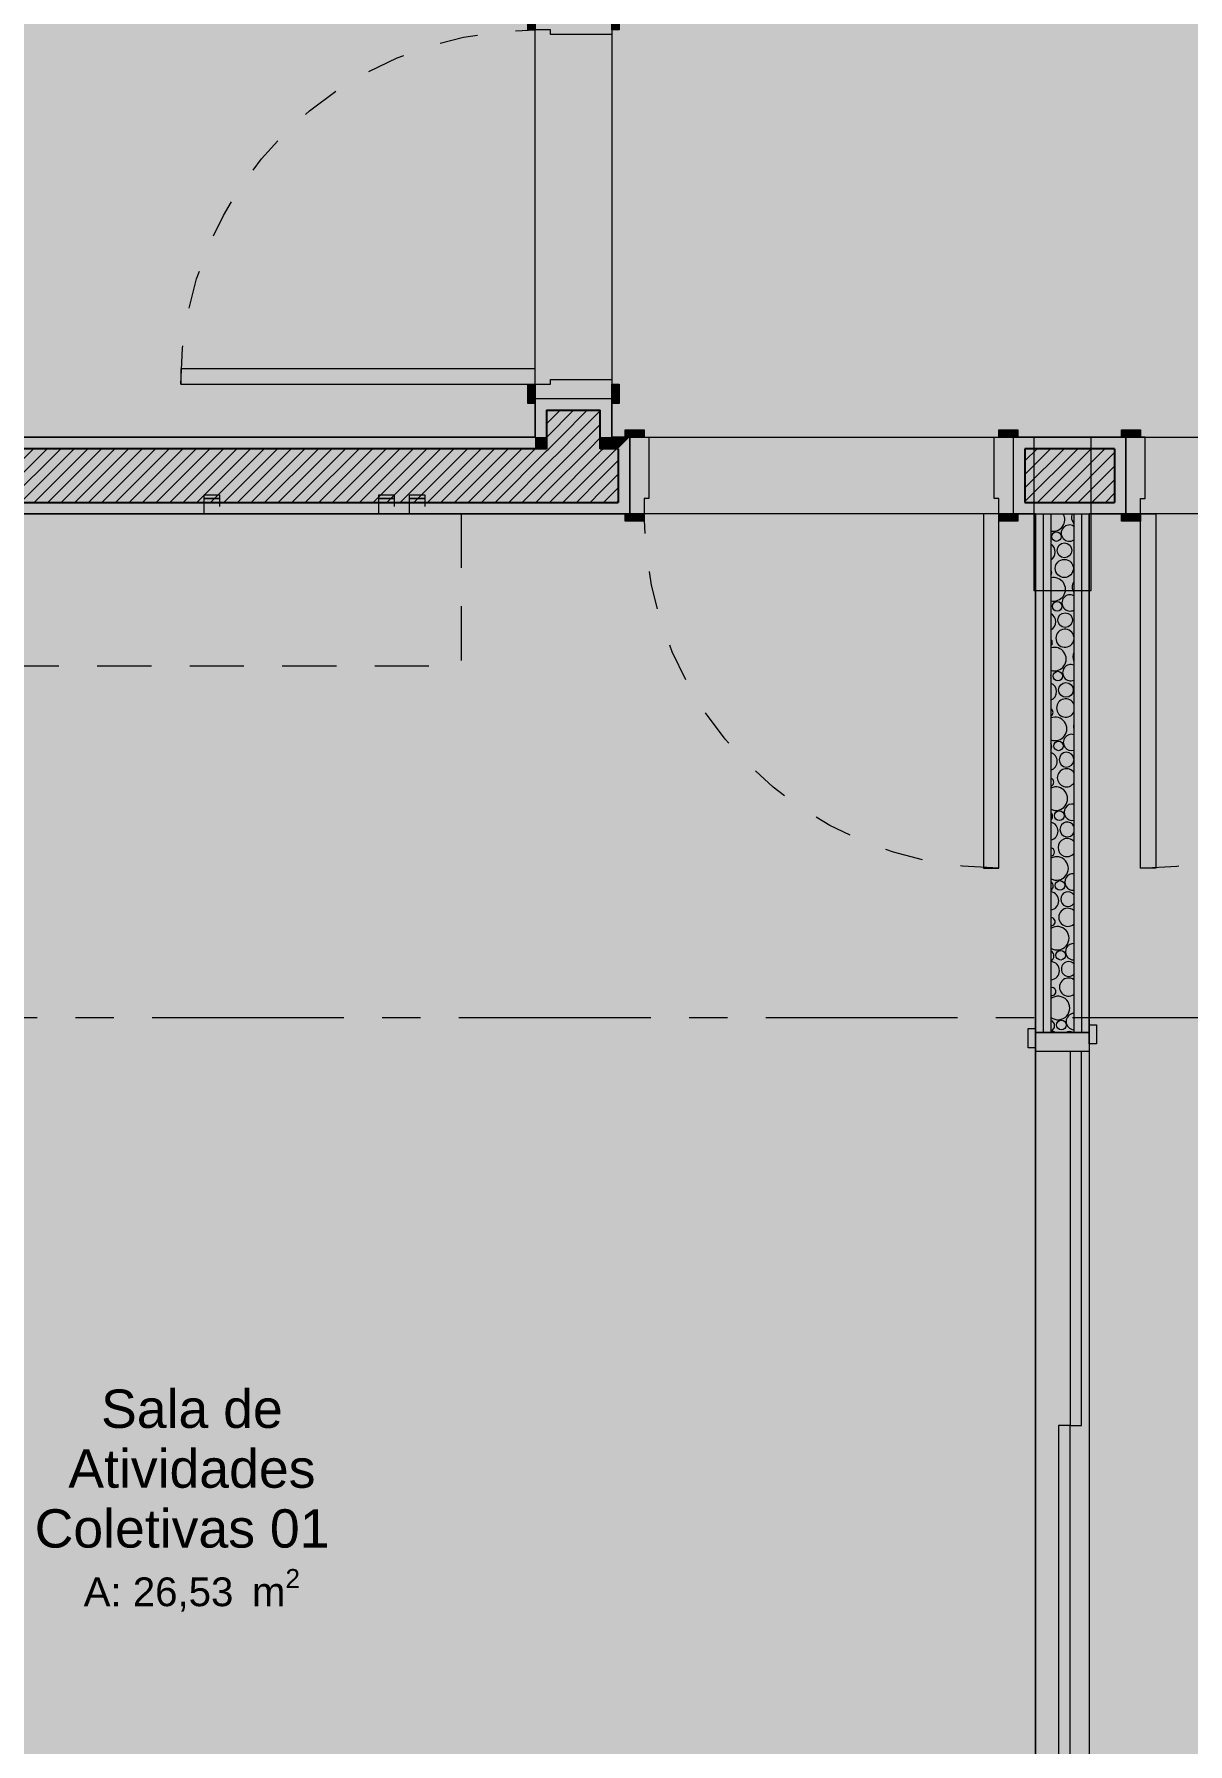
# Model space of a CAD drawing. Header units: metres. Extents: x -77 to 21.6, y -70.6 to -27.7.
# Drawn here: x -64.12 to -61.112, y -57.459 to -53 of the extents above; entities that cross this region are included whole.
import ezdxf

# ---------------------------------------------------------------- set-up
doc = ezdxf.new("R2010")
doc.units = ezdxf.units.M
doc.header["$MEASUREMENT"] = 0
for name, pattern in [('Dashed', [0.07, 0.045, -0.025]), ('Dot & Dashed', [0.6, 0.5, -0.05, 0, -0.05]), ('Hidden Line', [0.195611, 0.141111, -0.0545])]:
    doc.linetypes.add(name, pattern=pattern)
for name, color, linetype, lineweight in [('0_Caneta_No__99', 7, 'Continuous', 20), ('Concreto moldado in loco_Pilares.IFC Model_Caneta_No__241', 7, 'Continuous', 13), ('Concreto moldado in loco_Pilares.IFC Model_Caneta_No__4', 7, 'Continuous', 20), ('PAREDE CONSTRUIR_Caneta_No__241', 7, 'Continuous', 13), ('PAREDE CONSTRUIR_Caneta_No__3', 7, 'Continuous', 25), ('PAREDE CONSTRUIR_Caneta_No__96', 252, 'Continuous', 0), ('Portas Archicad_Caneta_No__241', 7, 'Continuous', 13), ('Portas Archicad_Caneta_No__96', 252, 'Continuous', 0), ('Selos de Zona Archicad_Caneta_No__11', 7, 'Continuous', 5)]:
    doc.layers.add(name, color=color, linetype=linetype, lineweight=lineweight)
for name, color, linetype in [('Concreto moldado in loco_Pilares.IFC Model', 7, 'Continuous'), ('PAREDE CONSTRUIR', 7, 'Continuous'), ('Portas Archicad', 7, 'Continuous'), ('ZONA', 7, 'Continuous')]:
    doc.layers.add(name, color=color, linetype=linetype)
for name, color, linetype, lineweight, true_color in [('EQUIP - AR CONDICIONADO_Caneta_No__167', 7, 'Continuous', 13, 0x0035d5), ('LAJES.EST_Caneta_No__18', 7, 'Continuous', 0, 0xdfdfdf), ('LAJES.EST_Caneta_No__254', 7, 'Continuous', 0, 0xd1c9ad), ('Portas Archicad_Caneta_No__9', 7, 'Continuous', 5, 0x020202), ('Portas Archicad_Caneta_No__97', 7, 'Continuous', 5, 0x6b6b6b), ('ZONA_Caneta_No__56', 7, 'Continuous', 0, 0xffe495)]:
    doc.layers.add(name, color=color, linetype=linetype, lineweight=lineweight, true_color=true_color)
doc.styles.add('GENERATED_STYLE_1', font='arial.ttf')
pattern_1 = [(45, (0, 0), (-0.0176776695, 0.0176776695), [])]

# ---------------------------------------------------------------- blocks, each defined once
blk = doc.blocks.new('Sala de Atividades Coletivas 01_9_3_6', base_point=(-63.7087, -56.8062))
at = {"layer": 'Selos de Zona Archicad_Caneta_No__11', "color": 7, "lineweight": 5, "insert": (-63.7087, -56.5347), "char_height": 0.1, "width": 1, "attachment_point": 2, "line_spacing_factor": 0.93658, "style": 'GENERATED_STYLE_1'}
blk.add_mtext('\\A1;{\\pqc;\\pt0,0.55;\\fArial|b0|i0|c0|p0;\\W1.000000;Sala de Atividades Coletivas 01\\fArial|b0|i0|c0|p0;\\W1.000000;\\A1{\\H.66x;\\S^  ;}\\fArial|b0|i0|c0|p0;\\W1.000000;\\fArial|b0|i0|c0|p0;\\W1.000000;\\A1{\\H.66x;\\S^  ;}}', dxfattribs=at)
at = {"layer": 'Selos de Zona Archicad_Caneta_No__11', "color": 7, "lineweight": 5, "insert": (-63.7087, -57.0028), "char_height": 0.075, "attachment_point": 2, "style": 'GENERATED_STYLE_1'}
blk.add_mtext('\\A1;{\\pqc;\\pt0,0.55;\\fArial|b0|i0|c0|p0;\\W1.000000;A: 26,53\\fArial|b0|i0|c0|p0;\\W1.000000;\\A1{\\H.66x;\\S^  ;}\\fArial|b0|i0|c0|p0;\\W1.000000; m\\fArial|b0|i0|c0|p0;\\W1.000000;\\A1{\\H.66x;\\S2^  ;}}', dxfattribs=at)
blk = doc.blocks.new('Door 26_2')
at = {"layer": 'Portas Archicad', "linetype": 'Continuous', "lineweight": 0, "true_color": 0xffffff}
for points in [[(0.462, 0.924), (0.422, 0.924), (0.422, 0), (0.462, 0)], [(-0.462, 0.019), (-0.512, 0.019), (-0.512, 0), (-0.462, 0)], [(-0.45, -0.2), (-0.45, -0.04), (-0.462, -0.04), (-0.462, 0), (-0.5, 0), (-0.5, -0.2)], [(0.5, -0.2), (0.5, 0), (0.462, 0), (0.462, -0.04), (0.45, -0.04), (0.45, -0.2)], [(0.462, 0), (0.512, 0), (0.512, 0.019), (0.462, 0.019)], [(-0.462, -0.2), (-0.512, -0.2), (-0.512, -0.219), (-0.462, -0.219)], [(0.462, -0.219), (0.512, -0.219), (0.512, -0.2), (0.462, -0.2)]]:
    blk.add_hatch(color=7, dxfattribs=at).paths.add_polyline_path(points)
at = {"layer": 'Portas Archicad_Caneta_No__241', "color": 7, "linetype": 'Continuous', "lineweight": 13}
for p, q in [((-0.512, 0), (-0.5, 0)), ((-0.512, 0), (-0.5, 0)), ((-0.5, -0.03), (-0.5, 0)), ((-0.5, -0.03), (-0.5, 0)), ((0.5, -0.03), (0.5, 0)), ((0.5, -0.03), (0.5, 0)), ((0.5, 0), (0.512, 0)), ((0.5, 0), (0.512, 0)), ((-0.5, -0.17), (-0.5, -0.03)), ((-0.5, -0.17), (-0.5, -0.03)), ((-0.5, -0.17), (-0.5, -0.03)), ((-0.5, -0.17), (-0.5, -0.03)), ((0.5, -0.17), (0.5, -0.03)), ((0.5, -0.17), (0.5, -0.03)), ((0.5, -0.17), (0.5, -0.03)), ((0.5, -0.17), (0.5, -0.03)), ((-0.5, -0.2), (-0.5, -0.17)), ((-0.5, -0.2), (-0.5, -0.17)), ((-0.5, -0.2), (-0.5, -0.17)), ((-0.5, -0.2), (-0.5, -0.17)), ((0.5, -0.2), (0.5, -0.17)), ((0.5, -0.2), (0.5, -0.17)), ((0.5, -0.2), (0.5, -0.17)), ((0.5, -0.2), (0.5, -0.17)), ((-0.512, -0.2), (-0.5, -0.2)), ((-0.512, -0.2), (-0.5, -0.2)), ((0.5, -0.2), (0.512, -0.2)), ((0.5, -0.2), (0.512, -0.2))]:
    blk.add_line(p, q, dxfattribs=at)
at = {"layer": 'Portas Archicad_Caneta_No__9', "color": 18, "linetype": 'Continuous', "lineweight": 5, "true_color": 0x020202}
for p, q in [((0.422, 0), (0.422, 0.924)), ((0.422, 0.924), (0.462, 0.924)), ((0.462, 0.924), (0.462, 0)), ((-0.462, 0.019), (-0.512, 0.019)), ((-0.512, 0.019), (-0.512, 0)), ((-0.512, 0), (-0.462, 0)), ((-0.462, 0), (-0.5, 0)), ((-0.5, 0), (-0.5, -0.2)), ((-0.462, 0), (-0.462, 0.019)), ((-0.462, -0.04), (-0.462, 0)), ((0.462, 0), (0.422, 0)), ((0.512, 0.019), (0.462, 0.019)), ((0.462, 0.019), (0.462, 0)), ((0.462, 0), (0.512, 0)), ((0.5, 0), (0.462, 0)), ((0.462, 0), (0.462, -0.04)), ((0.5, -0.2), (0.5, 0)), ((0.512, 0), (0.512, 0.019)), ((-0.45, -0.04), (-0.462, -0.04)), ((-0.45, -0.2), (-0.45, -0.04)), ((0.462, -0.04), (0.45, -0.04)), ((0.45, -0.04), (0.45, -0.2)), ((-0.462, -0.2), (-0.512, -0.2)), ((-0.512, -0.2), (-0.512, -0.219)), ((-0.512, -0.219), (-0.462, -0.219)), ((-0.5, -0.2), (-0.45, -0.2)), ((-0.462, -0.219), (-0.462, -0.2)), ((0.45, -0.2), (0.5, -0.2)), ((0.512, -0.2), (0.462, -0.2)), ((0.462, -0.2), (0.462, -0.219)), ((0.462, -0.219), (0.512, -0.219)), ((0.512, -0.219), (0.512, -0.2))]:
    blk.add_line(p, q, dxfattribs=at)
at = {"layer": 'Portas Archicad_Caneta_No__97', "color": 251, "linetype": 'Dashed', "lineweight": 5, "true_color": 0x6b6b6b}
blk.add_arc((0.462, 0), 0.924, 90, 180, dxfattribs=at)
blk = doc.blocks.new('Door 26_3')
at = {"layer": 'Portas Archicad', "linetype": 'Continuous', "lineweight": 0, "true_color": 0xffffff}
for points in [[(0.462, 0.924), (0.422, 0.924), (0.422, 0), (0.462, 0)], [(-0.462, 0), (-0.462, 0.019), (-0.512, 0.019), (-0.512, 0)], [(-0.45, -0.2), (-0.45, -0.04), (-0.462, -0.04), (-0.462, 0), (-0.5, 0), (-0.5, -0.2)], [(0.5, -0.2), (0.5, 0), (0.462, 0), (0.462, -0.04), (0.45, -0.04), (0.45, -0.2)], [(0.462, 0.019), (0.462, 0), (0.512, 0), (0.512, 0.019)], [(-0.462, -0.219), (-0.462, -0.2), (-0.512, -0.2), (-0.512, -0.219)], [(0.462, -0.2), (0.462, -0.219), (0.512, -0.219), (0.512, -0.2)]]:
    blk.add_hatch(color=7, dxfattribs=at).paths.add_polyline_path(points)
at = {"layer": 'Portas Archicad_Caneta_No__241', "color": 7, "linetype": 'Continuous', "lineweight": 13}
for p, q in [((-0.512, 0), (-0.5, 0)), ((-0.512, 0), (-0.5, 0)), ((-0.5, 0), (-0.5, -0.03)), ((-0.5, 0), (-0.5, -0.03)), ((0.5, 0), (0.5, -0.03)), ((0.5, 0), (0.5, -0.03)), ((0.5, 0), (0.512, 0)), ((0.5, 0), (0.512, 0)), ((-0.5, -0.03), (-0.5, -0.17)), ((-0.5, -0.03), (-0.5, -0.17)), ((-0.5, -0.03), (-0.5, -0.17)), ((-0.5, -0.03), (-0.5, -0.17)), ((0.5, -0.03), (0.5, -0.17)), ((0.5, -0.03), (0.5, -0.17)), ((0.5, -0.03), (0.5, -0.17)), ((0.5, -0.03), (0.5, -0.17)), ((-0.5, -0.17), (-0.5, -0.2)), ((-0.5, -0.17), (-0.5, -0.2)), ((-0.5, -0.17), (-0.5, -0.2)), ((-0.5, -0.17), (-0.5, -0.2)), ((0.5, -0.17), (0.5, -0.2)), ((0.5, -0.17), (0.5, -0.2)), ((0.5, -0.17), (0.5, -0.2)), ((0.5, -0.17), (0.5, -0.2)), ((-0.512, -0.2), (-0.5, -0.2)), ((-0.512, -0.2), (-0.5, -0.2)), ((0.5, -0.2), (0.512, -0.2)), ((0.5, -0.2), (0.512, -0.2))]:
    blk.add_line(p, q, dxfattribs=at)
at = {"layer": 'Portas Archicad_Caneta_No__9', "color": 18, "linetype": 'Continuous', "lineweight": 5, "true_color": 0x020202}
for p, q in [((0.422, 0), (0.422, 0.924)), ((0.422, 0.924), (0.462, 0.924)), ((0.462, 0.924), (0.462, 0)), ((-0.512, 0), (-0.512, 0.019)), ((-0.512, 0.019), (-0.462, 0.019)), ((-0.462, 0), (-0.512, 0)), ((-0.462, 0), (-0.5, 0)), ((-0.5, 0), (-0.5, -0.2)), ((-0.462, 0.019), (-0.462, 0)), ((-0.462, -0.04), (-0.462, 0)), ((0.462, 0), (0.422, 0)), ((0.462, 0.019), (0.512, 0.019)), ((0.462, 0), (0.462, 0.019)), ((0.512, 0), (0.462, 0)), ((0.5, 0), (0.462, 0)), ((0.462, 0), (0.462, -0.04)), ((0.5, -0.2), (0.5, 0)), ((0.512, 0.019), (0.512, 0)), ((-0.45, -0.04), (-0.462, -0.04)), ((-0.45, -0.2), (-0.45, -0.04)), ((0.462, -0.04), (0.45, -0.04)), ((0.45, -0.04), (0.45, -0.2)), ((-0.512, -0.219), (-0.512, -0.2)), ((-0.512, -0.2), (-0.462, -0.2)), ((-0.462, -0.219), (-0.512, -0.219)), ((-0.5, -0.2), (-0.45, -0.2)), ((-0.462, -0.2), (-0.462, -0.219)), ((0.45, -0.2), (0.5, -0.2)), ((0.462, -0.2), (0.512, -0.2)), ((0.462, -0.219), (0.462, -0.2)), ((0.512, -0.219), (0.462, -0.219)), ((0.512, -0.2), (0.512, -0.219))]:
    blk.add_line(p, q, dxfattribs=at)
at = {"layer": 'Portas Archicad_Caneta_No__97', "color": 251, "linetype": 'Dashed', "lineweight": 5, "true_color": 0x6b6b6b}
blk.add_arc((0.462, 0), 0.924, 90, 180, dxfattribs=at)
blk = doc.blocks.new('*X56')
at = {"layer": 'PAREDE CONSTRUIR_Caneta_No__96', "color": 252, "linetype": 'Continuous', "lineweight": 0}
for centre, radius in [((-61.4546, -54.3098), 0.0125), ((-61.4337, -54.3458), 0.0192), ((-61.4342, -54.393), 0.0237), ((-61.4528, -54.4918), 0.0125), ((-61.4318, -54.5278), 0.0192), ((-61.4509, -54.6738), 0.0125), ((-61.43, -54.7098), 0.0192), ((-61.4491, -54.8558), 0.0125), ((-61.4472, -55.0378), 0.0125), ((-61.4454, -55.2198), 0.0125), ((-61.4435, -55.4018), 0.0125), ((-61.4417, -55.5838), 0.0125)]:
    blk.add_circle(centre, radius, dxfattribs=at)
for centre, radius, start, end in [((-61.4635, -54.2655), 0.0306, 259.5738, 29.1512), ((-61.3917, -54.2592), 0.0239, 158.66, 223.4341), ((-61.4209, -54.3009), 0.0213, 55.9598, 304.0402), ((-61.4817, -54.3502), 0.0239, 302.1095, 57.8905), ((-61.4773, -54.4046), 0.0103, 322.6937, 37.3063), ((-61.4616, -54.4475), 0.0306, 256.0227, 103.9773), ((-61.3899, -54.4412), 0.0239, 143.5026, 216.4974), ((-61.4191, -54.4829), 0.0213, 61.7941, 298.2059), ((-61.4799, -54.5322), 0.0239, 296.9891, 63.0109), ((-61.4754, -54.5866), 0.0103, 308.0311, 51.9689), ((-61.4324, -54.575), 0.0237, 9.6841, 350.3159), ((-61.4598, -54.6295), 0.0306, 252.4158, 107.5842), ((-61.388, -54.6232), 0.0239, 151.8362, 208.1638), ((-61.4172, -54.6649), 0.0213, 67.3246, 292.6754), ((-61.4828, -54.6756), 0.0143, 344.9253, 15.0747), ((-61.478, -54.7142), 0.0239, 292.0925, 67.9075), ((-61.4305, -54.757), 0.0237, 24.8542, 335.1458), ((-61.4735, -54.7686), 0.0103, 295.8981, 64.1019), ((-61.4579, -54.8115), 0.0306, 248.7353, 111.2647), ((-61.3862, -54.8052), 0.0239, 163.6011, 196.3989), ((-61.4154, -54.8469), 0.0213, 72.6398, 287.3602), ((-61.481, -54.8576), 0.0143, 326.7095, 33.2905), ((-61.4762, -54.8962), 0.0239, 287.3606, 72.6394), ((-61.4281, -54.8918), 0.0192, 5.1519, 354.8481), ((-61.4286, -54.939), 0.0237, 34.0029, 325.9971), ((-61.4717, -54.9506), 0.0103, 284.9191, 75.0809), ((-61.4561, -54.9935), 0.0306, 244.9603, 115.0397), ((-61.4135, -55.0289), 0.0213, 77.8047, 282.1953), ((-61.4791, -55.0396), 0.0143, 314.9273, 45.0727), ((-61.4743, -55.0782), 0.0239, 282.7482, 77.2518), ((-61.4263, -55.0738), 0.0192, 25.9344, 334.0656), ((-61.4268, -55.121), 0.0237, 41.3542, 318.6458), ((-61.4698, -55.1326), 0.0103, 274.4815, 85.5185), ((-61.4542, -55.1755), 0.0306, 241.0651, 118.9349), ((-61.4117, -55.2109), 0.0213, 82.8705, 277.1295), ((-61.4773, -55.2216), 0.0143, 305.2061, 54.7939), ((-61.4724, -55.2602), 0.0239, 278.2185, 81.7815), ((-61.4244, -55.2558), 0.0192, 36.618, 323.382), ((-61.4249, -55.303), 0.0237, 47.7576, 312.2424), ((-61.468, -55.3146), 0.0103, 264.1929, 95.8071), ((-61.4524, -55.3575), 0.0306, 237.0174, 122.9826), ((-61.4098, -55.3929), 0.0213, 87.8807, 272.1193), ((-61.4754, -55.4036), 0.0143, 296.5405, 63.4595), ((-61.4706, -55.4422), 0.0239, 273.7401, 86.2599), ((-61.4226, -55.4378), 0.0192, 45.0924, 314.9076), ((-61.4231, -55.485), 0.0237, 53.5658, 306.4342), ((-61.4661, -55.4966), 0.0103, 253.7102, 106.2898), ((-61.4505, -55.5395), 0.0306, 232.7744, 127.2256), ((-61.408, -55.5749), 0.0213, 92.8747, 267.1253), ((-61.4736, -55.5855), 0.0143, 288.4901, 71.5099), ((-61.4687, -55.6242), 0.0239, 61.9339, 90.7155), ((-61.4207, -55.6198), 0.0192, 60.1827, 119.8173)]:
    blk.add_arc(centre, radius, start, end, dxfattribs=at)
blk = doc.blocks.new('Sliding Door 26')
at = {"layer": 'Portas Archicad_Caneta_No__241', "color": 7, "linetype": 'Continuous', "lineweight": 13}
for p, q in [((-2, 0), (-2.01, 0)), ((-2, 0), (-2.01, 0)), ((-2, -0.02), (-2, 0)), ((-2, -0.02), (-2, 0)), ((2, -0.02), (2, 0)), ((2, -0.02), (2, 0)), ((2, 0), (2.01, 0)), ((2, 0), (2.01, 0)), ((-2, -0.04), (-2, -0.02)), ((-2, -0.04), (-2, -0.02)), ((-2, -0.1), (-2, -0.04)), ((-2, -0.1), (-2, -0.04)), ((2, -0.04), (2, -0.02)), ((2, -0.04), (2, -0.02)), ((2, -0.1), (2, -0.04)), ((2, -0.1), (2, -0.04)), ((-2, -0.12), (-2, -0.1)), ((-2, -0.12), (-2, -0.1)), ((-2, -0.14), (-2, -0.12)), ((-2, -0.14), (-2, -0.12)), ((2, -0.12), (2, -0.1)), ((2, -0.12), (2, -0.1)), ((2, -0.14), (2, -0.12)), ((2, -0.14), (2, -0.12)), ((-2, -0.14), (-2.02, -0.14)), ((-2, -0.14), (-2.02, -0.14)), ((2, -0.14), (2.02, -0.14)), ((2, -0.14), (2.02, -0.14))]:
    blk.add_line(p, q, dxfattribs=at)
at = {"layer": 'Portas Archicad_Caneta_No__9', "color": 18, "linetype": 'Continuous', "lineweight": 5, "true_color": 0x020202}
for p, q in [((-1.96, 0.019), (-2.01, 0.019)), ((-2.01, 0.019), (-2.01, 0)), ((-2.01, 0), (-1.96, 0)), ((-1.95, 0), (-2, 0)), ((-2, 0), (-2, -0.14)), ((-1.96, 0), (-1.96, 0.019)), ((-1.95, -0.14), (-1.95, 0)), ((0.975, 0), (1.95, 0)), ((0.975, -0.03), (0.975, 0)), ((2, 0), (1.95, 0)), ((1.95, 0), (1.95, -0.14)), ((1.95, 0), (1.95, -0.03)), ((2.01, 0.019), (1.96, 0.019)), ((1.96, 0.019), (1.96, 0)), ((1.96, 0), (2.01, 0)), ((2, -0.14), (2, 0)), ((2.01, 0), (2.01, 0.019)), ((0, -0.03), (0.975, -0.03)), ((0, -0.06), (0, -0.03)), ((1.95, -0.03), (0.975, -0.03)), ((0.975, -0.03), (0.975, -0.06)), ((-0.975, -0.06), (0, -0.06)), ((-0.975, -0.09), (-0.975, -0.06)), ((0.975, -0.06), (0, -0.06)), ((0, -0.06), (0, -0.09)), ((-1.95, -0.09), (-0.975, -0.09)), ((-1.95, -0.12), (-1.95, -0.09)), ((-0.975, -0.12), (-1.95, -0.12)), ((0, -0.09), (-0.975, -0.09)), ((-0.975, -0.09), (-0.975, -0.12)), ((-1.97, -0.14), (-2.02, -0.14)), ((-2.02, -0.14), (-2.02, -0.159)), ((-2.02, -0.159), (-1.97, -0.159)), ((-2, -0.14), (-1.95, -0.14)), ((-1.97, -0.159), (-1.97, -0.14)), ((1.95, -0.14), (2, -0.14)), ((2.02, -0.14), (1.97, -0.14)), ((1.97, -0.14), (1.97, -0.159)), ((1.97, -0.159), (2.02, -0.159)), ((2.02, -0.159), (2.02, -0.14))]:
    blk.add_line(p, q, dxfattribs=at)
at = {"layer": 'Portas Archicad_Caneta_No__96', "color": 252, "linetype": 'Continuous', "lineweight": 0}
for p, q in [((-2, 0), (2, 0)), ((-2, -0.14), (2, -0.14))]:
    blk.add_line(p, q, dxfattribs=at)
blk = doc.blocks.new('Door 26_7')
at = {"layer": 'Portas Archicad', "linetype": 'Continuous', "lineweight": 0, "true_color": 0xffffff}
for points in [[(0.462, 0.924), (0.422, 0.924), (0.422, 0), (0.462, 0)], [(-0.462, 0.019), (-0.512, 0.019), (-0.512, 0), (-0.462, 0)], [(-0.45, -0.2), (-0.45, -0.04), (-0.462, -0.04), (-0.462, 0), (-0.5, 0), (-0.5, -0.2)], [(0.5, -0.2), (0.5, 0), (0.462, 0), (0.462, -0.04), (0.45, -0.04), (0.45, -0.2)], [(0.462, 0), (0.512, 0), (0.512, 0.019), (0.462, 0.019)], [(-0.462, -0.2), (-0.512, -0.2), (-0.512, -0.219), (-0.462, -0.219)], [(0.462, -0.219), (0.512, -0.219), (0.512, -0.2), (0.462, -0.2)]]:
    blk.add_hatch(color=7, dxfattribs=at).paths.add_polyline_path(points)
at = {"layer": 'Portas Archicad_Caneta_No__241', "color": 7, "linetype": 'Continuous', "lineweight": 13}
for p, q in [((-0.512, 0), (-0.5, 0)), ((-0.512, 0), (-0.5, 0)), ((-0.5, -0.03), (-0.5, 0)), ((-0.5, -0.03), (-0.5, 0)), ((-0.5, -0.03), (-0.5, 0)), ((-0.5, -0.03), (-0.5, 0)), ((0.5, 0), (0.512, 0)), ((0.5, 0), (0.512, 0)), ((0.5, -0.03), (0.5, 0)), ((0.5, -0.03), (0.5, 0)), ((0.5, -0.03), (0.5, 0)), ((0.5, -0.03), (0.5, 0)), ((-0.5, -0.17), (-0.5, -0.03)), ((-0.5, -0.17), (-0.5, -0.03)), ((-0.5, -0.17), (-0.5, -0.03)), ((-0.5, -0.17), (-0.5, -0.03)), ((0.5, -0.17), (0.5, -0.03)), ((0.5, -0.17), (0.5, -0.03)), ((0.5, -0.17), (0.5, -0.03)), ((0.5, -0.17), (0.5, -0.03)), ((-0.5, -0.2), (-0.5, -0.17)), ((-0.5, -0.2), (-0.5, -0.17)), ((0.5, -0.2), (0.5, -0.17)), ((0.5, -0.2), (0.5, -0.17)), ((-0.512, -0.2), (-0.5, -0.2)), ((-0.512, -0.2), (-0.5, -0.2)), ((0.5, -0.2), (0.512, -0.2)), ((0.5, -0.2), (0.512, -0.2))]:
    blk.add_line(p, q, dxfattribs=at)
at = {"layer": 'Portas Archicad_Caneta_No__9', "color": 18, "linetype": 'Continuous', "lineweight": 5, "true_color": 0x020202}
for p, q in [((0.422, 0), (0.422, 0.924)), ((0.422, 0.924), (0.462, 0.924)), ((0.462, 0.924), (0.462, 0)), ((-0.462, 0.019), (-0.512, 0.019)), ((-0.512, 0.019), (-0.512, 0)), ((-0.512, 0), (-0.462, 0)), ((-0.462, 0), (-0.5, 0)), ((-0.5, 0), (-0.5, -0.2)), ((-0.462, 0), (-0.462, 0.019)), ((-0.462, -0.04), (-0.462, 0)), ((0.462, 0), (0.422, 0)), ((0.512, 0.019), (0.462, 0.019)), ((0.462, 0.019), (0.462, 0)), ((0.462, 0), (0.512, 0)), ((0.5, 0), (0.462, 0)), ((0.462, 0), (0.462, -0.04)), ((0.5, -0.2), (0.5, 0)), ((0.512, 0), (0.512, 0.019)), ((-0.45, -0.04), (-0.462, -0.04)), ((-0.45, -0.2), (-0.45, -0.04)), ((0.462, -0.04), (0.45, -0.04)), ((0.45, -0.04), (0.45, -0.2)), ((-0.462, -0.2), (-0.512, -0.2)), ((-0.512, -0.2), (-0.512, -0.219)), ((-0.512, -0.219), (-0.462, -0.219)), ((-0.5, -0.2), (-0.45, -0.2)), ((-0.462, -0.219), (-0.462, -0.2)), ((0.45, -0.2), (0.5, -0.2)), ((0.512, -0.2), (0.462, -0.2)), ((0.462, -0.2), (0.462, -0.219)), ((0.462, -0.219), (0.512, -0.219)), ((0.512, -0.219), (0.512, -0.2))]:
    blk.add_line(p, q, dxfattribs=at)
at = {"layer": 'Portas Archicad_Caneta_No__97', "color": 251, "linetype": 'Dashed', "lineweight": 5, "true_color": 0x6b6b6b}
blk.add_arc((0.462, 0), 0.924, 90, 180, dxfattribs=at)
blk = doc.blocks.new('Ar Condicionado Split 20')
at = {"layer": 'EQUIP - AR CONDICIONADO_Caneta_No__167', "color": 162, "linetype": 'Hidden Line', "lineweight": 13, "true_color": 0x0035d5, "flags": 128}
for points in [[(0, 0), (0.3977, 0), (0.3977, 1.5902), (0, 1.5902)], [(-0.04, 0.67), (-0.05, 0.67), (-0.05, 0.63), (-0.04, 0.63)], [(0, 0.63), (0, 0.67), (-0.04, 0.67), (-0.04, 0.63)], [(-0.04, 0.215), (-0.05, 0.215), (-0.05, 0.175), (-0.04, 0.175)], [(0, 0.175), (0, 0.215), (-0.04, 0.215), (-0.04, 0.175)], [(-0.04, 0.135), (-0.05, 0.135), (-0.05, 0.095), (-0.04, 0.095)], [(0, 0.095), (0, 0.135), (-0.04, 0.135), (-0.04, 0.095)]]:
    blk.add_lwpolyline(points, close=True, dxfattribs=at)

msp = doc.modelspace()

# ---------------------------------------------------------------- hatches: boundary and pattern name
at = {"layer": 'Concreto moldado in loco_Pilares.IFC Model', "linetype": 'Continuous', "lineweight": 0, "true_color": 0x000000}
msp.add_hatch(color=18, dxfattribs=at).paths.add_polyline_path([(-61.514, -54.4506), (-61.364, -54.4506), (-61.364, -54.0506), (-61.514, -54.0506)])
at = {"layer": 'LAJES.EST_Caneta_No__18', "linetype": 'Continuous', "lineweight": 0, "true_color": 0xdfdfdf}
h = msp.add_hatch(dxfattribs=at)
h.set_pattern_fill('Piso_Externo__0006', color=254, style=0, pattern_type=2)
h.set_pattern_definition([(45, (0, 0.6), (-0.1909188, 0.1909188), [0, -0.18, 0, -0.27]), (110, (0.6, 0.6), (0.253717, 0.09234544), [0, -0.132, 0, -0.228])])
h.paths.add_polyline_path([(-76.514, -65.1016), (-73.814, -65.1016, -0.414214), (-75.814, -67.1016), (-66.814, -67.1016, -0.414214), (-68.814, -65.1016), (-68.814, -62.301), (-68.814, -45.4002, -0.414214), (-66.514, -43.1002), (-65.914, -43.1002), (-65.914, -42.3002), (-66.514, -42.3002), (-66.514, -38.2041), (-65.114, -38.2041), (-65.114, -36.7038), (-66.514, -36.7038), (-66.514, -32.5997), (-65.114, -32.5997), (-56.714, -32.5997), (-53.814, -32.5997), (-44.014, -32.5997), (-44.014, -42.3002), (-53.814, -42.3002), (-53.814, -47.1002), (-44.014, -47.1002), (-44.014, -50.8516), (-45.6136, -50.8516), (-45.6136, -52.3506), (-44.014, -52.3506), (-44.014, -60.3006), (-48.9163, -60.3006), (-48.9163, -61.1006), (-44.3609, -61.1006), (-44.3609, -67.1016), (-44.014, -67.1016), (-41.514, -67.1016), (-41.514, -28.1016), (-41.714, -28.1016), (-41.714, -60.3006), (-43.014, -60.3006), (-43.014, -30.0016), (-66.514, -30.0016), (-66.514, -28.1016), (-76.514, -28.1016)])
h.paths.add_polyline_path([(-73.814, -45.1016), (-76.314, -45.1016), (-76.314, -43.0892), (-75.7984, -43.0908, -0.414214), (-73.8139, -45.0876)], flags=0)
h.paths.add_polyline_path([(-73.814, -45.5846, -0.009328), (-73.814, -45.6604)], flags=0)
h.paths.add_polyline_path([(-52.814, -46.3002), (-52.814, -43.1002), (-44.014, -43.1002), (-44.014, -46.3002)], flags=0)
h.paths.add_polyline_path([(-67.714, -34.1), (-76.314, -34.1), (-76.314, -32.5997), (-67.714, -32.5997)], flags=0)
at = {"layer": 'LAJES.EST_Caneta_No__254', "linetype": 'Continuous', "lineweight": 0, "true_color": 0xd1c9ad}
h = msp.add_hatch(dxfattribs=at)
h.set_pattern_fill('Haie_OD_0006', color=9, style=0, pattern_type=2)
h.set_pattern_definition([(45, (0, 0.5), (-0.159099, 0.159099), [0, -0.15, 0, -0.225]), (110, (0.5, 0.5), (0.21143084, 0.07695453), [0, -0.11, 0, -0.19])])
h.paths.add_polyline_path([(-65.114, -47.1002), (-66.514, -47.1002), (-66.514, -60.3006), (-56.514, -60.3006), (-44.014, -60.3006), (-44.014, -56.6006), (-50.5957, -56.6006), (-50.5957, -54.2479), (-52.6157, -54.2479), (-52.6157, -52.5506), (-50.5957, -52.5506), (-45.6136, -52.5506), (-45.6136, -50.8516), (-44.014, -50.8516), (-44.014, -47.1002), (-53.814, -47.1002), (-53.814, -42.3002), (-44.014, -42.3002), (-44.014, -37.1002), (-51.174, -37.1002), (-51.174, -32.5997), (-53.814, -32.5997), (-56.714, -32.5997), (-58.7637, -32.5997), (-58.7637, -34.9038), (-63.464, -34.9038), (-63.464, -36.5038), (-65.114, -36.5038), (-65.114, -38.4037), (-63.464, -38.4037), (-63.464, -42.1002), (-65.114, -42.1002), (-65.114, -42.3002)])
h.paths.add_polyline_path([(-60.5596, -42.1002), (-60.5596, -38.4037), (-58.8637, -38.4037), (-58.8637, -42.1002)], flags=0)
h.paths.add_polyline_path([(-59.064, -48.7001), (-59.064, -47.3002), (-56.714, -47.3002), (-56.714, -48.7001)], flags=0)
at = {"layer": 'PAREDE CONSTRUIR', "linetype": 'Continuous', "lineweight": 0, "true_color": 0xffffff}
for points in [[(-62.814, -54.0506), (-62.784, -54.0506), (-62.784, -53.9806), (-62.814, -53.9506)], [(-62.784, -53.9806), (-62.644, -53.9806), (-62.644, -53.9506), (-62.814, -53.9506)], [(-62.644, -53.9506), (-62.644, -54.0506), (-62.614, -54.0506), (-62.614, -53.9506)], [(-62.814, -54.0506), (-66.164, -54.0506), (-66.164, -54.0806), (-62.814, -54.0806)], [(-62.814, -54.0806), (-62.784, -54.0806), (-62.784, -54.0506), (-62.814, -54.0506)], [(-62.644, -54.0806), (-62.614, -54.0806), (-62.614, -54.0506), (-62.644, -54.0506)], [(-62.614, -54.0806), (-62.5971, -54.0806), (-62.5671, -54.0506), (-62.614, -54.0506)], [(-62.5971, -54.0806), (-62.5971, -54.2206), (-62.5671, -54.2206), (-62.5671, -54.0506)], [(-61.2733, -54.0506), (-61.5671, -54.0506), (-61.5371, -54.0806), (-61.3033, -54.0806)], [(-61.5371, -54.0806), (-61.5671, -54.0506), (-61.5671, -54.2206), (-61.5371, -54.2206)], [(-61.3033, -54.0806), (-61.3033, -54.2206), (-61.2733, -54.2206), (-61.2733, -54.0506)], [(-66.164, -54.2206), (-66.164, -54.2506), (-62.5671, -54.2506), (-62.5671, -54.2206)], [(-61.5671, -54.2506), (-61.2733, -54.2506), (-61.2733, -54.2206), (-61.5671, -54.2206)], [(-61.509, -54.2506), (-61.509, -55.6032), (-61.489, -55.6032), (-61.489, -54.2506)], [(-61.469, -54.2506), (-61.489, -54.2506), (-61.489, -55.6032), (-61.469, -55.6032)], [(-61.389, -54.2506), (-61.409, -54.2506), (-61.409, -55.6032), (-61.389, -55.6032)], [(-61.389, -55.6032), (-61.369, -55.6032), (-61.369, -54.2506), (-61.389, -54.2506)]]:
    msp.add_hatch(color=7, dxfattribs=at).paths.add_polyline_path(points)
at = {"layer": 'PAREDE CONSTRUIR', "linetype": 'Continuous', "lineweight": 0, "true_color": 0x000000}
h = msp.add_hatch(dxfattribs=at)
h.set_pattern_fill('common_brick_0006', color=18, style=0, pattern_type=2)
h.set_pattern_definition(pattern_1)
h.paths.add_polyline_path([(-62.784, -53.9806), (-62.784, -54.0506), (-62.644, -54.0506), (-62.644, -53.9806)])
h = msp.add_hatch(dxfattribs=at)
h.set_pattern_fill('common_brick_0006', color=18, style=0, pattern_type=2)
h.set_pattern_definition(pattern_1)
h.paths.add_polyline_path([(-62.784, -54.0806), (-66.164, -54.0806), (-66.164, -54.2206), (-62.784, -54.2206)])
h = msp.add_hatch(dxfattribs=at)
h.set_pattern_fill('common_brick_0006', color=18, style=0, pattern_type=2)
h.set_pattern_definition(pattern_1)
h.paths.add_polyline_path([(-62.784, -54.0806), (-62.644, -54.0806), (-62.644, -54.0506), (-62.784, -54.0506)])
h = msp.add_hatch(dxfattribs=at)
h.set_pattern_fill('common_brick_0006', color=18, style=0, pattern_type=2)
h.set_pattern_definition(pattern_1)
h.paths.add_polyline_path([(-62.784, -54.2206), (-62.644, -54.2206), (-62.644, -54.0806), (-62.784, -54.0806)])
h = msp.add_hatch(dxfattribs=at)
h.set_pattern_fill('common_brick_0006', color=18, style=0, pattern_type=2)
h.set_pattern_definition(pattern_1)
h.paths.add_polyline_path([(-62.5971, -54.0806), (-62.644, -54.0806), (-62.644, -54.2206), (-62.5971, -54.2206)])
h = msp.add_hatch(dxfattribs=at)
h.set_pattern_fill('common_brick_0006', color=18, style=0, pattern_type=2)
h.set_pattern_definition(pattern_1)
h.paths.add_polyline_path([(-61.3033, -54.0806), (-61.5371, -54.0806), (-61.5371, -54.2206), (-61.3033, -54.2206)])

# ---------------------------------------------------------------- linework, layer by layer
at = {"layer": '0_Caneta_No__99', "color": 7, "linetype": 'Dot & Dashed', "lineweight": 20}
msp.add_line((-76.6125, -55.5643), (-41.4312, -55.5643), dxfattribs=at)
at = {"layer": 'Concreto moldado in loco_Pilares.IFC Model_Caneta_No__241', "color": 7, "linetype": 'Continuous', "lineweight": 13, "flags": 128}
msp.add_lwpolyline([(-61.514, -54.4506), (-61.364, -54.4506), (-61.364, -54.0506), (-61.514, -54.0506)], close=True, dxfattribs=at)
at = {"layer": 'Concreto moldado in loco_Pilares.IFC Model_Caneta_No__4', "color": 7, "linetype": 'Continuous', "lineweight": 20, "flags": 128}
msp.add_lwpolyline([(-61.514, -54.4506), (-61.364, -54.4506), (-61.364, -54.0506), (-61.514, -54.0506)], close=True, dxfattribs=at)
at = {"layer": 'PAREDE CONSTRUIR_Caneta_No__241', "color": 7, "linetype": 'Continuous', "lineweight": 13}
for p, q in [((-62.784, -53.9506), (-62.814, -53.9506)), ((-62.784, -53.9506), (-62.814, -53.9506)), ((-62.814, -53.9506), (-62.814, -53.9626)), ((-62.644, -53.9506), (-62.784, -53.9506)), ((-62.644, -53.9506), (-62.784, -53.9506)), ((-62.614, -53.9506), (-62.644, -53.9506)), ((-62.614, -53.9506), (-62.614, -53.9626)), ((-62.5791, -54.0506), (-62.5671, -54.0506)), ((-62.5671, -54.0506), (-62.5671, -54.0806)), ((-62.5671, -54.0506), (-62.5671, -54.0806)), ((-62.5671, -54.0806), (-62.5671, -54.2206)), ((-62.5671, -54.0806), (-62.5671, -54.2206)), ((-61.5671, -54.0506), (-61.5671, -54.0806)), ((-61.5671, -54.0506), (-61.5671, -54.0806)), ((-61.5671, -54.0506), (-61.5551, -54.0506)), ((-61.5671, -54.0806), (-61.5671, -54.2206)), ((-61.5671, -54.0806), (-61.5671, -54.2206)), ((-61.2733, -54.0506), (-61.2853, -54.0506)), ((-61.2733, -54.0806), (-61.2733, -54.0506)), ((-61.2733, -54.0806), (-61.2733, -54.0506)), ((-61.2733, -54.2206), (-61.2733, -54.0806)), ((-61.2733, -54.2206), (-61.2733, -54.0806)), ((-62.5671, -54.2206), (-62.5671, -54.2506)), ((-61.5671, -54.2206), (-61.5671, -54.2506)), ((-61.2733, -54.2506), (-61.2733, -54.2206)), ((-62.5791, -54.2506), (-62.5671, -54.2506)), ((-61.5671, -54.2506), (-61.5551, -54.2506)), ((-61.489, -54.2506), (-61.489, -55.6032)), ((-61.469, -54.2506), (-61.469, -55.6032)), ((-61.409, -54.2506), (-61.409, -55.6032)), ((-61.389, -54.2506), (-61.389, -55.6032)), ((-61.2733, -54.2506), (-61.2853, -54.2506)), ((-61.509, -55.6032), (-61.509, -55.5932)), ((-61.489, -55.6032), (-61.509, -55.6032)), ((-61.469, -55.6032), (-61.489, -55.6032)), ((-61.409, -55.6032), (-61.469, -55.6032)), ((-61.389, -55.6032), (-61.409, -55.6032)), ((-61.369, -55.6032), (-61.389, -55.6032)), ((-61.369, -55.6032), (-61.369, -55.5832))]:
    msp.add_line(p, q, dxfattribs=at)
at = {"layer": 'PAREDE CONSTRUIR_Caneta_No__241', "color": 7, "linetype": 'Continuous', "lineweight": 13, "flags": 128}
for points in [[(-62.814, -53.9506), (-62.814, -54.0506)], [(-62.614, -54.0506), (-62.614, -53.9506)], [(-62.814, -54.0506), (-66.164, -54.0506)], [(-62.5671, -54.0506), (-62.614, -54.0506)], [(-61.2733, -54.0506), (-61.5671, -54.0506)], [(-66.164, -54.2506), (-62.5671, -54.2506)], [(-61.5671, -54.2506), (-61.2733, -54.2506)], [(-61.509, -54.2506), (-61.489, -54.2506)], [(-61.509, -54.2506), (-61.509, -55.6032)], [(-61.489, -54.2506), (-61.469, -54.2506)], [(-61.469, -54.2506), (-61.409, -54.2506)], [(-61.409, -54.2506), (-61.389, -54.2506)], [(-61.389, -54.2506), (-61.369, -54.2506)], [(-61.369, -55.6032), (-61.369, -54.2506)]]:
    msp.add_lwpolyline(points, dxfattribs=at)
at = {"layer": 'PAREDE CONSTRUIR_Caneta_No__3', "color": 7, "linetype": 'Continuous', "lineweight": 25}
for p, q in [((-62.784, -53.9806), (-62.784, -54.0506)), ((-62.784, -53.9806), (-62.644, -53.9806)), ((-62.644, -54.0506), (-62.644, -53.9806)), ((-62.784, -54.0806), (-66.164, -54.0806)), ((-62.784, -54.0506), (-62.784, -54.0806)), ((-62.784, -54.0506), (-62.784, -54.0806)), ((-62.644, -54.0806), (-62.644, -54.0506)), ((-62.644, -54.0806), (-62.644, -54.0506)), ((-62.5971, -54.0806), (-62.644, -54.0806)), ((-62.5971, -54.0806), (-62.5971, -54.2206)), ((-61.3033, -54.0806), (-61.5371, -54.0806)), ((-61.5371, -54.0806), (-61.5371, -54.2206)), ((-61.3033, -54.0806), (-61.3033, -54.2206)), ((-66.164, -54.2206), (-62.784, -54.2206)), ((-62.784, -54.2206), (-62.644, -54.2206)), ((-62.644, -54.2206), (-62.5971, -54.2206)), ((-61.5371, -54.2206), (-61.3033, -54.2206))]:
    msp.add_line(p, q, dxfattribs=at)
at = {"layer": 'ZONA_Caneta_No__56', "color": 41, "linetype": 'Continuous', "lineweight": 0, "true_color": 0xffe495, "flags": 128}
for points in [[(-64.914, -36.7038), (-64.914, -38.2037), (-56.514, -38.2037), (-56.514, -52.5506), (-62.614, -52.5506), (-62.614, -54.0506), (-56.514, -54.0506), (-56.514, -56.6006), (-54.014, -56.6006), (-54.014, -52.3506), (-45.8136, -52.3506), (-45.8136, -50.8516), (-54.014, -50.8516), (-54.014, -36.7038), (-56.514, -36.7038)], [(-62.814, -47.3002), (-66.164, -47.3002), (-66.164, -54.0506), (-62.814, -54.0506)], [(-61.509, -54.2507), (-66.164, -54.2507), (-66.164, -59.9507), (-61.509, -59.9507)], [(-56.714, -54.2506), (-61.369, -54.2506), (-61.369, -59.9507), (-56.714, -59.9507)]]:
    msp.add_lwpolyline(points, close=True, dxfattribs=at)

# ---------------------------------------------------------------- block references
at = {"layer": 'EQUIP - AR CONDICIONADO_Caneta_No__167', "color": 162, "linetype": 'Hidden Line', "lineweight": 13, "true_color": 0x0035d5, "xscale": -1, "rotation": 90.0000000000001}
msp.add_blockref('Ar Condicionado Split 20', (-63.0064, -54.2506), dxfattribs=at)
at = {"layer": 'PAREDE CONSTRUIR', "color": 7, "lineweight": 13}
msp.add_blockref('*X56', (0, 0), dxfattribs=at)
at = {"layer": 'Portas Archicad', "color": 252, "linetype": 'Continuous', "lineweight": 0, "xscale": -1}
for name, p, rotation in [('Door 26_7', (-62.814, -53.4506), 90), ('Door 26_2', (-62.0671, -54.2506), 180), ('Sliding Door 26', (-61.509, -57.6032), 90)]:
    msp.add_blockref(name, p, dxfattribs=dict(at, rotation=rotation))
at = {"layer": 'Portas Archicad', "color": 252, "linetype": 'Continuous', "lineweight": 0, "rotation": 180}
msp.add_blockref('Door 26_3', (-60.7733, -54.2506), dxfattribs=at)
at = {"layer": 'ZONA', "color": 7, "linetype": 'Continuous', "lineweight": 0}
msp.add_blockref('Sala de Atividades Coletivas 01_9_3_6', (-63.7087, -56.8062), dxfattribs=at)

doc.saveas('drawing.dxf')
